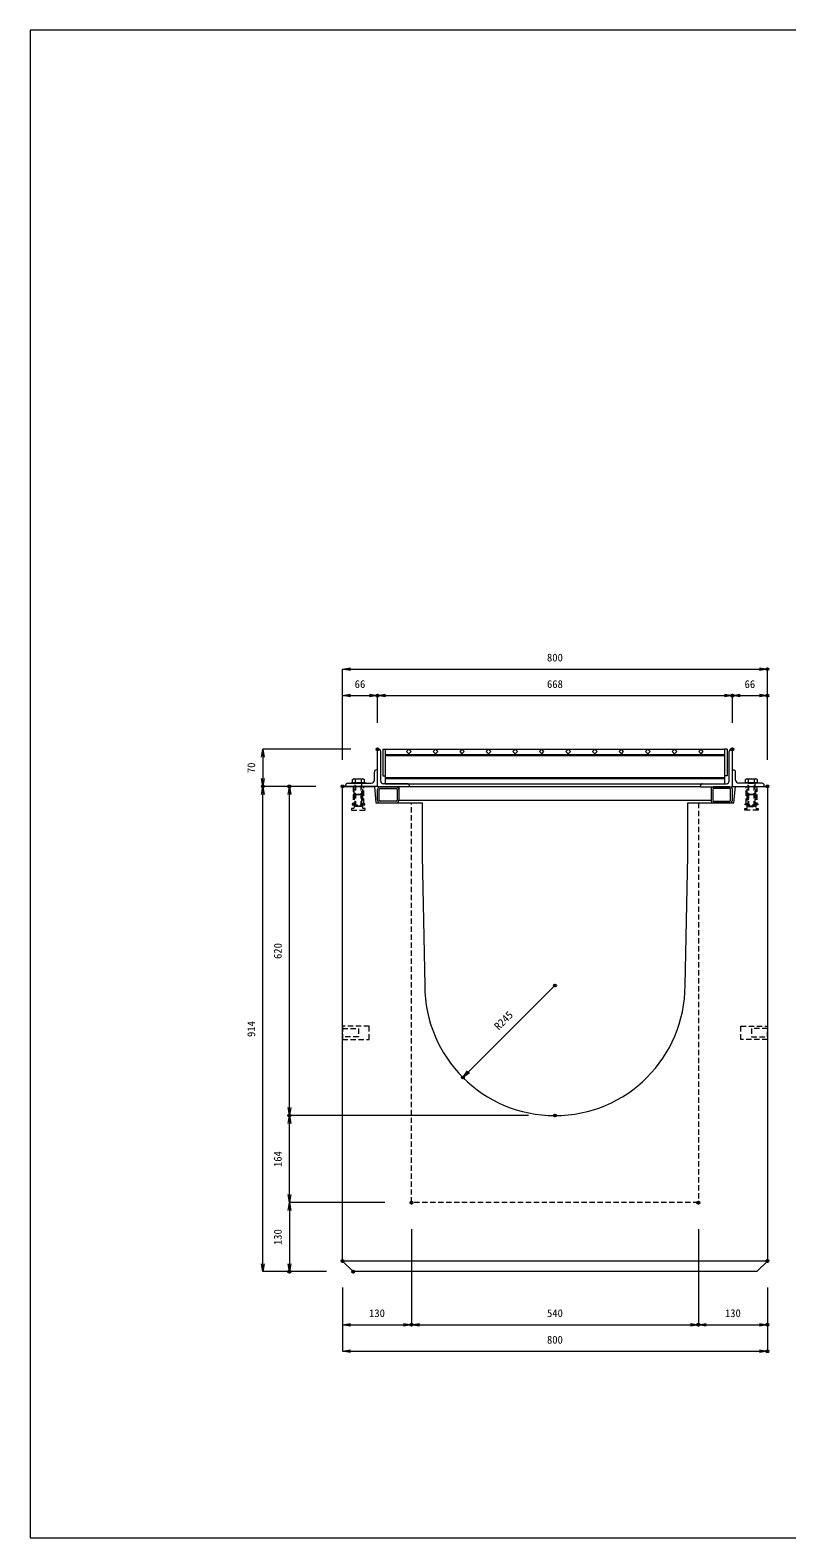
# Model space of a CAD drawing. Units: millimetres, scale not verified. Extents: x -4244 to -354, y 552 to 3392.
# Drawn here: x -4244 to -2819, y 552 to 3392 of the extents above; entities that cross this region are included whole.
import ezdxf
from ezdxf.enums import TextEntityAlignment as Align

# ---------------------------------------------------------------- set-up
doc = ezdxf.new("R2010")
doc.units = ezdxf.units.MM
doc.header["$LTSCALE"] = 20
doc.header["$PDMODE"] = 32
doc.header["$PDSIZE"] = 4
doc.linetypes.add('USER1', pattern=[0.75, 0.5, -0.25])
for name, color, linetype, lineweight in [('0-1_TITLE', 7, 'Continuous', 18), ('0-3_KIJUN', 7, 'Continuous', 18), ('0-5_SUNPO', 3, 'Continuous', 18), ('0-6_UKEWAKU', 4, 'Continuous', 18), ('0-7_GRE', 5, 'Continuous', 18), ('0-9__0-0_0', 7, 'Continuous', 18)]:
    doc.layers.add(name, color=color, linetype=linetype, lineweight=lineweight)
doc.layers.add('0-A__0-2_DEFPOINTS', color=7, linetype='Continuous')
doc.styles.add('ＭＳ ゴシック', font='')
doc.styles.get('ＭＳ ゴシック').set_extended_font_data('MS Gothic')

# ---------------------------------------------------------------- blocks, each defined once
blk = doc.blocks.new('_OPEN')
at = {"layer": '0-9__0-0_0'}
blk.add_line((0, 0), (-1, 0), dxfattribs=at)
blk.add_lwpolyline([(-1, 0.167), (0, 0), (-1, -0.167)], dxfattribs=at)
blk = doc.blocks.new('_D8')
at = {"layer": '0-5_SUNPO'}
for p, q in [((667.95, 884.88), (487.95, 884.88)), ((487.95, 869.88), (487.95, 769.88)), ((557.95, 754.88), (487.95, 754.88))]:
    blk.add_line(p, q, dxfattribs=at)
at = {"layer": '0-A__0-2_DEFPOINTS'}
for p in [(717.95, 884.88), (487.95, 754.88), (607.95, 754.88)]:
    blk.add_point(p, dxfattribs=at)
at = {"layer": '0-5_SUNPO', "xscale": 15, "yscale": 15}
for p, rotation in [((487.95, 884.88), 90), ((487.95, 754.88), 270)]:
    blk.add_blockref('_OPEN', p, dxfattribs=dict(at, rotation=rotation))
at = {"layer": '0-5_SUNPO', "color": 7, "style": 'ＭＳ ゴシック'}
blk.add_text('130', height=14.66, rotation=90, dxfattribs=at).set_placement((477.95, 804.88), align=Align.BOTTOM_LEFT)
blk = doc.blocks.new('_D9')
at = {"layer": '0-5_SUNPO'}
for p, q in [((717.95, 834.88), (717.95, 654.88)), ((587.95, 724.88), (587.95, 654.88)), ((602.95, 654.88), (702.95, 654.88))]:
    blk.add_line(p, q, dxfattribs=at)
at = {"layer": '0-A__0-2_DEFPOINTS'}
for p in [(717.95, 884.88), (587.95, 774.88), (717.95, 654.88)]:
    blk.add_point(p, dxfattribs=at)
at = {"layer": '0-5_SUNPO', "xscale": 15, "yscale": 15, "rotation": 180}
blk.add_blockref('_OPEN', (587.95, 654.88), dxfattribs=at)
at = {"layer": '0-5_SUNPO', "xscale": 15, "yscale": 15}
blk.add_blockref('_OPEN', (717.95, 654.88), dxfattribs=at)
at = {"layer": '0-5_SUNPO', "color": 7, "style": 'ＭＳ ゴシック'}
blk.add_text('130', height=14.66, dxfattribs=at).set_placement((637.95, 664.88), align=Align.BOTTOM_LEFT)
blk = doc.blocks.new('_D10')
at = {"layer": '0-5_SUNPO'}
for p, q in [((717.95, 834.88), (717.95, 654.88)), ((1257.95, 834.88), (1257.95, 654.88)), ((732.95, 654.88), (1242.95, 654.88))]:
    blk.add_line(p, q, dxfattribs=at)
at = {"layer": '0-A__0-2_DEFPOINTS'}
for p in [(717.95, 884.88), (1257.95, 884.88), (1257.95, 654.88)]:
    blk.add_point(p, dxfattribs=at)
at = {"layer": '0-5_SUNPO', "xscale": 15, "yscale": 15, "rotation": 180}
blk.add_blockref('_OPEN', (717.95, 654.88), dxfattribs=at)
at = {"layer": '0-5_SUNPO', "xscale": 15, "yscale": 15}
blk.add_blockref('_OPEN', (1257.95, 654.88), dxfattribs=at)
at = {"layer": '0-5_SUNPO', "color": 7, "style": 'ＭＳ ゴシック'}
blk.add_text('540', height=14.66, dxfattribs=at).set_placement((972.95, 664.88), align=Align.BOTTOM_LEFT)
blk = doc.blocks.new('_D11')
at = {"layer": '0-5_SUNPO'}
for p, q in [((1257.95, 834.88), (1257.95, 654.88)), ((1387.95, 724.88), (1387.95, 654.88)), ((1272.95, 654.88), (1372.95, 654.88))]:
    blk.add_line(p, q, dxfattribs=at)
at = {"layer": '0-A__0-2_DEFPOINTS'}
for p in [(1257.95, 884.88), (1387.95, 774.88), (1387.95, 654.88)]:
    blk.add_point(p, dxfattribs=at)
at = {"layer": '0-5_SUNPO', "xscale": 15, "yscale": 15, "rotation": 180}
blk.add_blockref('_OPEN', (1257.95, 654.88), dxfattribs=at)
at = {"layer": '0-5_SUNPO', "xscale": 15, "yscale": 15}
blk.add_blockref('_OPEN', (1387.95, 654.88), dxfattribs=at)
at = {"layer": '0-5_SUNPO', "color": 7, "style": 'ＭＳ ゴシック'}
blk.add_text('130', height=14.66, dxfattribs=at).set_placement((1307.95, 664.88), align=Align.BOTTOM_LEFT)
blk = doc.blocks.new('_D12')
at = {"layer": '0-5_SUNPO'}
for p, q in [((587.95, 724.88), (587.95, 604.88)), ((1387.95, 724.88), (1387.95, 604.88)), ((602.95, 604.88), (1372.95, 604.88))]:
    blk.add_line(p, q, dxfattribs=at)
at = {"layer": '0-A__0-2_DEFPOINTS'}
for p in [(587.95, 774.88), (1387.95, 774.88), (1387.95, 604.88)]:
    blk.add_point(p, dxfattribs=at)
at = {"layer": '0-5_SUNPO', "xscale": 15, "yscale": 15, "rotation": 180}
blk.add_blockref('_OPEN', (587.95, 604.88), dxfattribs=at)
at = {"layer": '0-5_SUNPO', "xscale": 15, "yscale": 15}
blk.add_blockref('_OPEN', (1387.95, 604.88), dxfattribs=at)
at = {"layer": '0-5_SUNPO', "color": 7, "style": 'ＭＳ ゴシック'}
blk.add_text('800', height=14.66, dxfattribs=at).set_placement((972.95, 614.88), align=Align.BOTTOM_LEFT)
blk = doc.blocks.new('W1-2_INST_C')
at = {"layer": '0-3_KIJUN', "linetype": 'USER1'}
for p, q in [((-8.23, -15), (-8.23, 0)), ((8.22, -15), (8.22, 0))]:
    blk.add_line(p, q, dxfattribs=at)
for points in [[(10, 0), (-10, 0), (-10, -33), (-12, -33), (-12, -35), (12, -35), (12, -33), (10, -33)], [(8.22, -15), (-8.23, -15), (-8.23, -41.5), (-12.75, -41.5), (-12.75, -45), (12.75, -45), (12.75, -41.5), (8.22, -41.5)], [(-6, -15), (6, -15), (6, -38), (-6, -38)]]:
    blk.add_lwpolyline(points, close=True, dxfattribs=at)
blk = doc.blocks.new('_D17')
at = {"layer": '0-5_SUNPO'}
for p, q in [((937.95, 1048.88), (487.95, 1048.88)), ((487.95, 899.88), (487.95, 1033.88)), ((667.95, 884.88), (487.95, 884.88))]:
    blk.add_line(p, q, dxfattribs=at)
at = {"layer": '0-A__0-2_DEFPOINTS'}
for p in [(487.95, 1048.88), (987.95, 1048.88), (717.95, 884.88)]:
    blk.add_point(p, dxfattribs=at)
at = {"layer": '0-5_SUNPO', "xscale": 15, "yscale": 15}
for p, rotation in [((487.95, 1048.88), 90), ((487.95, 884.88), 270)]:
    blk.add_blockref('_OPEN', p, dxfattribs=dict(at, rotation=rotation))
at = {"layer": '0-5_SUNPO', "color": 7, "style": 'ＭＳ ゴシック'}
blk.add_text('164', height=14.66, rotation=90, dxfattribs=at).set_placement((477.95, 951.88), align=Align.BOTTOM_LEFT)
blk = doc.blocks.new('_D18')
at = {"layer": '0-5_SUNPO'}
for p, q in [((537.95, 1668.88), (487.95, 1668.88)), ((487.95, 1063.88), (487.95, 1653.88)), ((937.95, 1048.88), (487.95, 1048.88))]:
    blk.add_line(p, q, dxfattribs=at)
at = {"layer": '0-A__0-2_DEFPOINTS'}
for p in [(487.95, 1668.88), (587.95, 1668.88), (987.95, 1048.88)]:
    blk.add_point(p, dxfattribs=at)
at = {"layer": '0-5_SUNPO', "xscale": 15, "yscale": 15}
for p, rotation in [((487.95, 1668.88), 90), ((487.95, 1048.88), 270)]:
    blk.add_blockref('_OPEN', p, dxfattribs=dict(at, rotation=rotation))
at = {"layer": '0-5_SUNPO', "color": 7, "style": 'ＭＳ ゴシック'}
blk.add_text('620', height=14.66, rotation=90, dxfattribs=at).set_placement((477.95, 1343.88), align=Align.BOTTOM_LEFT)
blk = doc.blocks.new('_D19')
at = {"layer": '0-5_SUNPO'}
blk.add_line((987.95, 1293.88), (825.32, 1131.25), dxfattribs=at)
at = {"layer": '0-A__0-2_DEFPOINTS'}
for p in [(987.95, 1293.88), (814.71, 1120.64)]:
    blk.add_point(p, dxfattribs=at)
at = {"layer": '0-5_SUNPO', "xscale": 15, "yscale": 15, "rotation": 225}
blk.add_blockref('_OPEN', (814.71, 1120.64), dxfattribs=at)
at = {"layer": '0-5_SUNPO', "color": 7, "style": 'ＭＳ ゴシック'}
blk.add_text('R245', height=14.66, rotation=45, dxfattribs=at).set_placement((885.42, 1205.5), align=Align.BOTTOM_LEFT)
blk = doc.blocks.new('_D20')
at = {"layer": '0-5_SUNPO'}
for p, q in [((537.95, 1668.88), (437.95, 1668.88)), ((437.95, 769.88), (437.95, 1653.88)), ((557.95, 754.88), (437.95, 754.88))]:
    blk.add_line(p, q, dxfattribs=at)
at = {"layer": '0-A__0-2_DEFPOINTS'}
for p in [(437.95, 1668.88), (587.95, 1668.88), (607.95, 754.88)]:
    blk.add_point(p, dxfattribs=at)
at = {"layer": '0-5_SUNPO', "xscale": 15, "yscale": 15}
for p, rotation in [((437.95, 1668.88), 90), ((437.95, 754.88), 270)]:
    blk.add_blockref('_OPEN', p, dxfattribs=dict(at, rotation=rotation))
at = {"layer": '0-5_SUNPO', "color": 7, "style": 'ＭＳ ゴシック'}
blk.add_text('914', height=14.66, rotation=90, dxfattribs=at).set_placement((427.95, 1196.88), align=Align.BOTTOM_LEFT)
blk = doc.blocks.new('_D21')
at = {"layer": '0-5_SUNPO'}
for p, q in [((587.95, 1718.88), (587.95, 1839.88)), ((602.95, 1839.88), (638.95, 1839.88)), ((653.95, 1788.88), (653.95, 1839.88))]:
    blk.add_line(p, q, dxfattribs=at)
at = {"layer": '0-A__0-2_DEFPOINTS'}
for p in [(653.95, 1839.88), (653.95, 1738.88), (587.95, 1668.88)]:
    blk.add_point(p, dxfattribs=at)
at = {"layer": '0-5_SUNPO', "xscale": 15, "yscale": 15, "rotation": 180}
blk.add_blockref('_OPEN', (587.95, 1839.88), dxfattribs=at)
at = {"layer": '0-5_SUNPO', "xscale": 15, "yscale": 15}
blk.add_blockref('_OPEN', (653.95, 1839.88), dxfattribs=at)
at = {"layer": '0-5_SUNPO', "color": 7, "style": 'ＭＳ ゴシック'}
blk.add_text('66', height=14.66, dxfattribs=at).set_placement((610.95, 1849.88), align=Align.BOTTOM_LEFT)
blk = doc.blocks.new('_D22')
at = {"layer": '0-5_SUNPO'}
for p, q in [((653.95, 1788.88), (653.95, 1839.88)), ((668.95, 1839.88), (1306.95, 1839.88)), ((1321.95, 1788.88), (1321.95, 1839.88))]:
    blk.add_line(p, q, dxfattribs=at)
at = {"layer": '0-A__0-2_DEFPOINTS'}
for p in [(1321.95, 1839.88), (653.95, 1738.88), (1321.95, 1738.88)]:
    blk.add_point(p, dxfattribs=at)
at = {"layer": '0-5_SUNPO', "xscale": 15, "yscale": 15, "rotation": 180}
blk.add_blockref('_OPEN', (653.95, 1839.88), dxfattribs=at)
at = {"layer": '0-5_SUNPO', "xscale": 15, "yscale": 15}
blk.add_blockref('_OPEN', (1321.95, 1839.88), dxfattribs=at)
at = {"layer": '0-5_SUNPO', "color": 7, "style": 'ＭＳ ゴシック'}
blk.add_text('668', height=14.66, dxfattribs=at).set_placement((972.95, 1849.88), align=Align.BOTTOM_LEFT)
blk = doc.blocks.new('_D23')
at = {"layer": '0-5_SUNPO'}
for p, q in [((1321.95, 1788.88), (1321.95, 1839.88)), ((1336.95, 1839.88), (1372.95, 1839.88)), ((1387.95, 1718.88), (1387.95, 1839.88))]:
    blk.add_line(p, q, dxfattribs=at)
at = {"layer": '0-A__0-2_DEFPOINTS'}
for p in [(1387.95, 1839.88), (1321.95, 1738.88), (1387.95, 1668.88)]:
    blk.add_point(p, dxfattribs=at)
at = {"layer": '0-5_SUNPO', "xscale": 15, "yscale": 15, "rotation": 180}
blk.add_blockref('_OPEN', (1321.95, 1839.88), dxfattribs=at)
at = {"layer": '0-5_SUNPO', "xscale": 15, "yscale": 15}
blk.add_blockref('_OPEN', (1387.95, 1839.88), dxfattribs=at)
at = {"layer": '0-5_SUNPO', "color": 7, "style": 'ＭＳ ゴシック'}
blk.add_text('66', height=14.66, dxfattribs=at).set_placement((1344.95, 1849.88), align=Align.BOTTOM_LEFT)
blk = doc.blocks.new('_D24')
at = {"layer": '0-5_SUNPO'}
for p, q in [((587.95, 1718.88), (587.95, 1889.88)), ((602.95, 1889.88), (1372.95, 1889.88)), ((1387.95, 1718.88), (1387.95, 1889.88))]:
    blk.add_line(p, q, dxfattribs=at)
at = {"layer": '0-A__0-2_DEFPOINTS'}
for p in [(1387.95, 1889.88), (587.95, 1668.88), (1387.95, 1668.88)]:
    blk.add_point(p, dxfattribs=at)
at = {"layer": '0-5_SUNPO', "xscale": 15, "yscale": 15, "rotation": 180}
blk.add_blockref('_OPEN', (587.95, 1889.88), dxfattribs=at)
at = {"layer": '0-5_SUNPO', "xscale": 15, "yscale": 15}
blk.add_blockref('_OPEN', (1387.95, 1889.88), dxfattribs=at)
at = {"layer": '0-5_SUNPO', "color": 7, "style": 'ＭＳ ゴシック'}
blk.add_text('800', height=14.66, dxfattribs=at).set_placement((972.95, 1899.88), align=Align.BOTTOM_LEFT)
blk = doc.blocks.new('M16_insert_dan')
at = {"layer": '0-3_KIJUN', "color": 3, "linetype": 'USER1'}
for points in [[(0, -12.5), (-50, -12.5), (-50, 12.5), (0, 12.5)], [(0, 8), (-30, 8), (-30, -8), (0, -8)]]:
    blk.add_lwpolyline(points, close=True, dxfattribs=at)
blk = doc.blocks.new('_D31')
at = {"layer": '0-5_SUNPO'}
for p, q in [((603.95, 1738.88), (437.95, 1738.88)), ((437.95, 1723.88), (437.95, 1683.88)), ((537.95, 1668.88), (437.95, 1668.88))]:
    blk.add_line(p, q, dxfattribs=at)
at = {"layer": '0-A__0-2_DEFPOINTS'}
for p in [(653.95, 1738.88), (437.95, 1668.88), (587.95, 1668.88)]:
    blk.add_point(p, dxfattribs=at)
at = {"layer": '0-5_SUNPO', "xscale": 15, "yscale": 15}
for p, rotation in [((437.95, 1738.88), 90), ((437.95, 1668.88), 270)]:
    blk.add_blockref('_OPEN', p, dxfattribs=dict(at, rotation=rotation))
at = {"layer": '0-5_SUNPO', "color": 7, "style": 'ＭＳ ゴシック'}
blk.add_text('70', height=14.66, rotation=90, dxfattribs=at).set_placement((427.95, 1693.88), align=Align.BOTTOM_LEFT)
blk = doc.blocks.new('A$C7D4F0D3A')
at = {"layer": '0-3_KIJUN', "color": 3}
for p, q in [((-15, 45), (15, 45)), ((-15, 44), (-15, 45)), ((15, 44), (-15, 44)), ((10.95, 45), (-10.95, 45)), ((-9.22, 52), (9.22, 52)), ((-5.47, 45), (-5.47, 51)), ((5.5, 45), (5.5, 51)), ((15, 45), (15, 44))]:
    blk.add_line(p, q, dxfattribs=at)
at = {"layer": '0-3_KIJUN', "color": 3, "linetype": 'USER1'}
for p, q in [((-6, 44), (6, 44)), ((-6, 1), (-6, 44)), ((-5, 0), (-5, 44)), ((5, 0), (5, 44)), ((6, 44), (6, 1)), ((-5, 0), (-6, 1)), ((6, 1), (-6, 1)), ((5, 0), (-5, 0)), ((6, 1), (5, 0))]:
    blk.add_line(p, q, dxfattribs=at)
at = {"layer": '0-3_KIJUN', "color": 3}
for points in [[(-10.95, 45), (-10.95, 51), (-9.22, 52)], [(9.22, 52), (10.95, 51), (10.95, 45)]]:
    blk.add_lwpolyline(points, dxfattribs=at)
for centre, radius, start, end in [((-8.21, 47.74), 4.26, 49.93201, 130.06799), ((0.02, 36.46), 15.54, 69.33427, 110.66573), ((8.23, 47.79), 4.21, 49.666, 130.334)]:
    blk.add_arc(centre, radius, start, end, dxfattribs=at)
blk = doc.blocks.new('A$C4E7A38A6')
at = {"layer": '0-6_UKEWAKU'}
for p, q in [((2, 0), (0, 0)), ((0, -71), (0, 0)), ((666, 0), (668, 0)), ((668, -71), (668, 0)), ((6, -60), (6, -4)), ((662, -60), (662, -4)), ((-6, -58), (-6, -43)), ((0, -39), (-2, -39)), ((668, -39), (670, -39)), ((674, -58), (674, -43)), ((-60, -70), (-60, -68)), ((0, -70), (-60, -70)), ((-56, -64), (-12, -64)), ((60, -71), (0, -71)), ((0, -96.2), (0, -75.8)), ((3.2, -96.2), (3.2, -75.8)), ((4.8, -71), (35.2, -71)), ((4.8, -74.2), (35.2, -74.2)), ((56, -65), (11, -65)), ((36.8, -75.8), (36.8, -96.2)), ((40, -71), (40, -96)), ((40, -75.8), (40, -96.2)), ((60, -71), (60, -69)), ((608, -71), (60, -71)), ((608, -71), (608, -69)), ((608, -71), (668, -71)), ((612, -65), (657, -65)), ((628, -71), (628, -96)), ((628, -75.8), (628, -96.2)), ((631.2, -75.8), (631.2, -96.2)), ((663.2, -71), (632.8, -71)), ((663.2, -74.2), (632.8, -74.2)), ((664.8, -96.2), (664.8, -75.8)), ((668, -70), (728, -70)), ((668, -96.2), (668, -75.8)), ((724, -64), (680, -64)), ((728, -70), (728, -68)), ((35.2, -97.8), (4.8, -97.8)), ((4.8, -101), (35.2, -101)), ((40, -96), (628, -96)), ((632.8, -97.8), (663.2, -97.8)), ((663.2, -101), (632.8, -101))]:
    blk.add_line(p, q, dxfattribs=at)
for centre, radius, start, end in [((2, -4), 4, 0, 90), ((666, -4), 4, 90, 180), ((-2, -43), 4, 90, 180), ((670, -43), 4, 0, 90), ((-56, -68), 4, 90, 180), ((-12, -58), 6, 270, 0), ((4.8, -75.8), 4.8, 90, 180), ((4.8, -75.8), 1.6, 90, 180), ((11, -60), 5, 180, 270), ((35.2, -75.8), 4.8, 0, 90), ((35.2, -75.8), 1.6, 0, 90), ((56, -69), 4, 0, 90), ((612, -69), 4, 90, 180), ((632.8, -75.8), 4.8, 90, 180), ((632.8, -75.8), 1.6, 90, 180), ((657, -60), 5, 270, 0), ((663.2, -75.8), 4.8, 0, 90), ((663.2, -75.8), 1.6, 0, 90), ((680, -58), 6, 180, 270), ((724, -68), 4, 0, 90), ((4.8, -96.2), 4.8, 180, 270), ((4.8, -96.2), 1.6, 180, 270), ((35.2, -96.2), 4.8, 270, 0), ((35.2, -96.2), 1.6, 270, 0), ((632.8, -96.2), 4.8, 180, 270), ((632.8, -96.2), 1.6, 180, 270), ((663.2, -96.2), 1.6, 270, 0), ((663.2, -96.2), 4.8, 270, 0)]:
    blk.add_arc(centre, radius, start, end, dxfattribs=at)
blk = doc.blocks.new('A$C0F06710C')
at = {"layer": '0-7_GRE'}
for p, q in [((0, 0), (0, -50)), ((0, 0), (4.5, 0)), ((4.5, 0), (4.5, -50)), ((4.5, 0), (4.5, -65)), ((4.5, 0), (643.5, 0)), ((49, 0), (44.76, -4.24)), ((53.24, -4.24), (49, 0)), ((99, 0), (94.76, -4.24)), ((103.24, -4.24), (99, 0)), ((149, 0), (144.76, -4.24)), ((153.24, -4.24), (149, 0)), ((199, 0), (194.76, -4.24)), ((203.24, -4.24), (199, 0)), ((249, 0), (244.76, -4.24)), ((253.24, -4.24), (249, 0)), ((299, 0), (294.76, -4.24)), ((303.24, -4.24), (299, 0)), ((349, 0), (344.76, -4.24)), ((353.24, -4.24), (349, 0)), ((399, 0), (394.76, -4.24)), ((403.24, -4.24), (399, 0)), ((449, 0), (444.76, -4.24)), ((453.24, -4.24), (449, 0)), ((499, 0), (494.76, -4.24)), ((503.24, -4.24), (499, 0)), ((549, 0), (544.76, -4.24)), ((553.24, -4.24), (549, 0)), ((599, 0), (594.76, -4.24)), ((603.24, -4.24), (599, 0)), ((643.5, 0), (643.5, -50)), ((648, 0), (643.5, 0)), ((643.5, 0), (643.5, -65)), ((648, 0), (648, -50)), ((4.5, -10), (643.5, -10)), ((4.5, -11.5), (643.5, -11.5)), ((44.76, -4.24), (49, -8.48)), ((49, -8.48), (53.24, -4.24)), ((94.76, -4.24), (99, -8.48)), ((99, -8.48), (103.24, -4.24)), ((144.76, -4.24), (149, -8.48)), ((149, -8.48), (153.24, -4.24)), ((194.76, -4.24), (199, -8.48)), ((199, -8.48), (203.24, -4.24)), ((244.76, -4.24), (249, -8.48)), ((249, -8.48), (253.24, -4.24)), ((294.76, -4.24), (299, -8.48)), ((299, -8.48), (303.24, -4.24)), ((344.76, -4.24), (349, -8.48)), ((349, -8.48), (353.24, -4.24)), ((394.76, -4.24), (399, -8.48)), ((399, -8.48), (403.24, -4.24)), ((444.76, -4.24), (449, -8.48)), ((449, -8.48), (453.24, -4.24)), ((494.76, -4.24), (499, -8.48)), ((499, -8.48), (503.24, -4.24)), ((544.76, -4.24), (549, -8.48)), ((549, -8.48), (553.24, -4.24)), ((594.76, -4.24), (599, -8.48)), ((599, -8.48), (603.24, -4.24)), ((0, -50), (4.5, -50)), ((4.5, -53.5), (643.5, -53.5)), ((4.5, -55), (643.5, -55)), ((648, -50), (643.5, -50)), ((4.5, -65), (643.5, -65))]:
    blk.add_line(p, q, dxfattribs=at)

msp = doc.modelspace()

# ---------------------------------------------------------------- linework, layer by layer
at = {"layer": '0-1_TITLE', "color": 2}
msp.add_lwpolyline([(-4243.98, 552.24), (-353.98, 552.24), (-353.98, 3392.24), (-4243.98, 3392.24)], close=True, dxfattribs=at)
at = {"layer": '0-3_KIJUN'}
msp.add_line((-2856.02, 1073.69), (-3656.02, 1073.69), dxfattribs=at)
for points in [[(-2916.02, 1967.69), (-2856.02, 1967.69), (-2856.02, 1073.69), (-2876.02, 1053.69), (-3636.02, 1053.69), (-3656.02, 1073.69), (-3656.02, 1967.69), (-3596.02, 1967.69), (-3593.02, 1936.69), (-3506.02, 1936.69), (-3506.02, 1836.69), (-3501.02, 1592.69)], [(-3011.02, 1592.69), (-3006.02, 1836.69), (-3006.02, 1936.69), (-2919.02, 1936.69), (-2916.02, 1967.69)]]:
    msp.add_lwpolyline(points, dxfattribs=at)
at = {"layer": '0-3_KIJUN', "linetype": 'USER1'}
msp.add_lwpolyline([(-2986.02, 1936.69), (-2986.02, 1183.69), (-3526.02, 1183.69), (-3526.02, 1936.69)], dxfattribs=at)
at = {"layer": '0-3_KIJUN'}
msp.add_arc((-3256.02, 1592.69), 245, 180, 0, dxfattribs=at)

# ---------------------------------------------------------------- block references
for name, p in [('A$C7D4F0D3A', (-3626.02, 1929.69)), ('W1-2_INST_C', (-3626.02, 1967.69)), ('A$C7D4F0D3A', (-2886.02, 1929.69)), ('M16_insert_dan', (-2856.02, 1503.69))]:
    msp.add_blockref(name, p, dxfattribs=at)
at = {"layer": '0-3_KIJUN', "xscale": -1}
for name, p in [('W1-2_INST_C', (-2886.02, 1967.69)), ('M16_insert_dan', (-3656.02, 1503.69))]:
    msp.add_blockref(name, p, dxfattribs=at)
at = {"layer": '0-5_SUNPO'}
for name in ['_D24', '_D21', '_D22', '_D23', '_D31', '_D20', '_D18', '_D19', '_D17', '_D8', '_D9', '_D10', '_D11', '_D12']:
    msp.add_blockref(name, (-4243.98, 298.81), dxfattribs=at)
at = {"layer": '0-6_UKEWAKU'}
msp.add_blockref('A$C4E7A38A6', (-3590.02, 2037.69), dxfattribs=at)
at = {"layer": '0-7_GRE'}
msp.add_blockref('A$C0F06710C', (-3580.02, 2037.69), dxfattribs=at)

doc.saveas('drawing.dxf')
